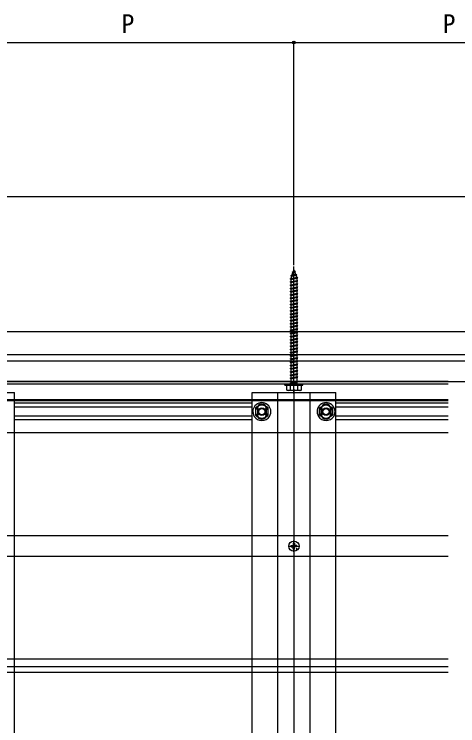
# Model space of a CAD drawing. Units: millimetres, scale not verified. Extents: x -875 to 875, y -1304 to 1297.
# Drawn here: x -156 to 189, y -711 to -157 of the extents above; entities that cross this region are included whole.
import ezdxf
from ezdxf.enums import TextEntityAlignment as Align

# ---------------------------------------------------------------- set-up
doc = ezdxf.new("R2010")
doc.units = ezdxf.units.MM
doc.header["$LTSCALE"] = 8
for name, color, linetype in [('0-5_YKK_12', 2, 'Continuous'), ('0-6_YKK_13', 4, 'Continuous'), ('0-8_YKK_D', 6, 'Continuous'), ('0-A_YSS_K', 3, 'Continuous')]:
    doc.layers.add(name, color=color, linetype=linetype)
doc.styles.add('ＭＳ ゴシック', font='')
doc.styles.get('ＭＳ ゴシック').set_extended_font_data('MS Gothic')

msp = doc.modelspace()

# ---------------------------------------------------------------- linework, layer by layer
at = {"layer": '0-5_YKK_12'}
for p, q in [((181.5, -443.2), (-320, -443.2)), ((181.5, -443.2), (-306, -443.2)), ((181.5, -445.2), (-306, -445.2)), ((-221, -451.7), (-156, -451.7)), ((-156, -1003.7), (-156, -451.7)), ((29, -451.7), (94, -451.7)), ((29, -1003.7), (29, -451.7)), ((49, -1003.7), (49, -451.7)), ((61.5, -449.2), (61.5, -1006.2)), ((74, -1003.7), (74, -451.7)), ((94, -1003.7), (94, -451.7)), ((181.5, -458.2), (-320, -458.2)), ((29, -460.2), (-156, -460.2)), ((29, -463.2), (-156, -463.2)), ((33, -464.2), (33, -469.2)), ((40, -464.2), (40, -469.2)), ((83, -464.2), (83, -469.2)), ((90, -464.2), (90, -469.2)), ((181.5, -460.2), (94, -460.2)), ((181.5, -463.2), (94, -463.2)), ((29, -470.2), (-156, -470.2)), ((181.5, -470.2), (94, -470.2)), ((29, -473.2), (-156, -473.2)), ((181.5, -473.2), (94, -473.2)), ((181.5, -483.2), (-320, -483.2))]:
    msp.add_line(p, q, dxfattribs=at)
for centre, start, end in [((36.5, -464.2), 0, 180), ((86.5, -464.2), 0, 180), ((36.5, -469.2), 180, 0), ((86.5, -469.2), 180, 0)]:
    msp.add_arc(centre, 3.5, start, end, dxfattribs=at)
at = {"layer": '0-6_YKK_13'}
for p, q in [((61.5, -452.7), (61.5, -353.7)), ((59.187, -360.614), (63.622, -360.06)), ((59.187, -360.614), (60.102, -360.261)), ((60.086, -358.002), (61.034, -357.554)), ((60.086, -358.002), (62.797, -357.663)), ((60.086, -358.002), (60.754, -358.366)), ((60.102, -360.261), (60.754, -358.366)), ((60.102, -360.261), (62.699, -359.683)), ((60.754, -358.366), (62.14, -358.058)), ((61.034, -357.554), (61.5, -356.2)), ((61.034, -357.554), (61.9, -357.361)), ((61.5, -356.2), (61.9, -357.361)), ((62.797, -357.663), (61.9, -357.361)), ((62.797, -357.663), (62.14, -358.058)), ((62.14, -358.058), (62.699, -359.683)), ((63.622, -360.06), (62.699, -359.683)), ((63.622, -360.06), (62.939, -360.38)), ((58.5, -363.2), (64.5, -362.45)), ((58.5, -365.7), (64.5, -364.95)), ((59.187, -360.614), (59.822, -361.073)), ((59.25, -362.734), (59.822, -361.073)), ((59.25, -362.95), (63.75, -361.95)), ((59.25, -362.95), (59.25, -362.734)), ((59.25, -365.45), (59.25, -363.7)), ((59.25, -365.45), (63.75, -364.45)), ((59.822, -361.073), (62.939, -360.38)), ((62.939, -360.38), (63.499, -362.006)), ((63.739, -362.702), (63.75, -362.734)), ((63.75, -362.734), (63.75, -364.45)), ((63.75, -365.2), (63.75, -366.95)), ((58.5, -368.2), (64.5, -367.45)), ((58.5, -370.7), (64.5, -369.95)), ((59.25, -367.95), (59.25, -366.2)), ((59.25, -367.95), (63.75, -366.95)), ((59.25, -370.45), (59.25, -368.7)), ((59.25, -370.45), (63.75, -369.45)), ((59.25, -372.95), (59.25, -371.2)), ((63.75, -367.7), (63.75, -369.45)), ((63.75, -370.2), (63.75, -371.95)), ((58.5, -373.2), (64.5, -372.45)), ((58.5, -375.7), (64.5, -374.95)), ((59.25, -372.95), (63.75, -371.95)), ((59.25, -375.45), (63.75, -374.45)), ((59.25, -377.95), (59.25, -376.2)), ((63.75, -372.7), (63.75, -374.45)), ((63.75, -375.2), (63.75, -376.95)), ((58.5, -378.2), (64.5, -377.45)), ((58.5, -380.7), (64.5, -379.95)), ((58.5, -383.2), (64.5, -382.45)), ((59.25, -377.95), (63.75, -376.95)), ((59.25, -380.45), (63.75, -379.45)), ((59.25, -382.95), (59.25, -381.2)), ((59.25, -382.95), (63.75, -381.95)), ((63.75, -377.7), (63.75, -379.45)), ((63.75, -380.2), (63.75, -381.95)), ((58.5, -385.7), (64.5, -384.95)), ((58.5, -388.2), (64.5, -387.45)), ((59.25, -385.45), (59.25, -383.7)), ((59.25, -385.45), (63.75, -384.45)), ((59.25, -387.95), (59.25, -386.2)), ((59.25, -387.95), (63.75, -386.95)), ((63.75, -382.7), (63.75, -384.45)), ((63.75, -385.2), (63.75, -386.95)), ((63.75, -387.7), (63.75, -389.45)), ((58.5, -390.7), (64.5, -389.95)), ((58.5, -393.2), (64.5, -392.45)), ((59.25, -390.45), (59.25, -388.7)), ((59.25, -390.45), (63.75, -389.45)), ((59.25, -392.95), (59.25, -391.2)), ((59.25, -392.95), (63.75, -391.95)), ((63.75, -390.2), (63.75, -391.95)), ((63.75, -392.7), (63.75, -394.45)), ((58.5, -395.7), (64.5, -394.95)), ((58.5, -398.2), (64.5, -397.45)), ((59.25, -395.45), (59.25, -393.7)), ((59.25, -395.45), (63.75, -394.45)), ((59.25, -397.95), (59.25, -396.2)), ((59.25, -397.95), (63.75, -396.95)), ((63.75, -395.2), (63.75, -396.95)), ((63.75, -397.7), (63.75, -399.45)), ((58.5, -400.7), (64.5, -399.95)), ((58.5, -403.2), (64.5, -402.45)), ((59.25, -400.45), (63.75, -399.45)), ((59.25, -402.95), (59.25, -401.2)), ((59.25, -402.95), (63.75, -401.95)), ((59.25, -405.45), (63.75, -404.45)), ((63.75, -400.2), (63.75, -401.95)), ((63.75, -402.7), (63.75, -404.45)), ((58.5, -405.7), (64.5, -404.95)), ((58.5, -408.2), (64.5, -407.45)), ((58.5, -410.7), (64.5, -409.95)), ((59.25, -407.95), (59.25, -406.2)), ((59.25, -407.95), (63.75, -406.95)), ((59.25, -410.45), (59.25, -408.7)), ((59.25, -410.45), (63.75, -409.45)), ((63.75, -405.2), (63.75, -406.95)), ((63.75, -407.7), (63.75, -409.45)), ((58.5, -413.2), (64.5, -412.45)), ((58.5, -415.7), (64.5, -414.95)), ((59.25, -412.95), (59.25, -411.2)), ((59.25, -412.95), (63.75, -411.95)), ((59.25, -415.45), (59.25, -413.7)), ((59.25, -415.45), (63.75, -414.45)), ((63.75, -410.2), (63.75, -411.95)), ((63.75, -412.7), (63.75, -414.45)), ((63.75, -415.2), (63.75, -416.95)), ((58.5, -418.2), (64.5, -417.45)), ((58.5, -420.7), (64.5, -419.95)), ((59.25, -417.95), (59.25, -416.2)), ((59.25, -417.95), (63.75, -416.95)), ((59.25, -420.45), (59.25, -418.7)), ((59.25, -420.45), (63.75, -419.45)), ((59.25, -422.95), (59.25, -421.2)), ((63.75, -417.7), (63.75, -419.45)), ((63.75, -420.2), (63.75, -421.95)), ((58.5, -423.2), (64.5, -422.45)), ((58.5, -425.7), (64.5, -424.95)), ((59.25, -422.95), (63.75, -421.95)), ((59.25, -425.45), (59.25, -423.7)), ((59.25, -425.45), (63.75, -424.45)), ((59.25, -427.95), (59.25, -426.2)), ((63.75, -422.7), (63.75, -424.45)), ((63.75, -425.2), (63.75, -426.95)), ((58.5, -428.2), (64.5, -427.45)), ((58.5, -430.7), (64.5, -429.95)), ((59.25, -427.95), (63.75, -426.95)), ((59.25, -430.45), (59.25, -428.7)), ((59.25, -430.45), (63.75, -429.45)), ((59.25, -432.95), (59.25, -431.2)), ((59.25, -432.95), (63.75, -431.95)), ((63.75, -427.7), (63.75, -429.45)), ((63.75, -430.2), (63.75, -431.95)), ((58.5, -433.2), (64.5, -432.45)), ((58.5, -435.7), (64.5, -434.95)), ((58.5, -438.2), (64.5, -437.45)), ((59.25, -435.45), (59.25, -433.7)), ((59.25, -435.45), (63.75, -434.45)), ((59.25, -437.95), (59.25, -436.2)), ((59.25, -437.95), (63.75, -436.95)), ((59.25, -438.7), (63.75, -437.7)), ((63.75, -432.7), (63.75, -434.45)), ((63.75, -435.2), (63.75, -436.95)), ((64.5, -437.45), (63.75, -436.95)), ((63.75, -437.7), (64.5, -437.45)), ((63.75, -437.7), (63.75, -439.45)), ((58.5, -438.2), (59.25, -437.95)), ((59.25, -438.7), (58.5, -438.2)), ((58.5, -440.7), (64.5, -439.95)), ((59.25, -440.45), (59.25, -438.7)), ((59.25, -440.45), (63.75, -439.45)), ((59.25, -444.2), (59.25, -441.2)), ((63.75, -440.2), (63.75, -444.2)), ((54.5, -445.2), (68.5, -445.2)), ((54.5, -446.2), (54.5, -445.2)), ((54.5, -446.2), (68.5, -446.2)), ((55.75, -446.2), (55.75, -449.769)), ((55.75, -446.2), (67.25, -446.2)), ((58.613, -446.2), (58.613, -449.753)), ((58.9, -444.2), (64.1, -444.2)), ((58.9, -444.7), (58.9, -444.2)), ((58.9, -444.7), (64.1, -444.7)), ((59.25, -445.2), (59.25, -444.7)), ((63.75, -445.2), (63.75, -444.7)), ((64.1, -444.7), (64.1, -444.2)), ((64.387, -446.2), (64.387, -449.753)), ((67.25, -449.769), (67.25, -446.2)), ((68.5, -446.2), (68.5, -445.2)), ((56.5, -450.2), (55.75, -449.767)), ((66.5, -450.2), (56.5, -450.2)), ((66.5, -450.2), (67.25, -449.767)), ((181.5, -457.534), (-295.5, -457.534)), ((31.5, -464.835), (31.5, -469.587)), ((41.5, -463.813), (36.5, -460.926)), ((41.5, -464.708), (41.5, -463.813)), ((41.5, -464.835), (41.5, -463.813)), ((41.5, -469.587), (41.5, -464.708)), ((41.5, -469.587), (41.5, -464.835)), ((81.5, -463.813), (86.5, -460.926)), ((81.5, -464.708), (81.5, -463.813)), ((81.5, -464.835), (81.5, -463.813)), ((81.5, -469.587), (81.5, -464.708)), ((81.5, -469.587), (81.5, -464.835)), ((91.5, -464.835), (91.5, -469.587)), ((31.5, -469.587), (31.862, -469.796)), ((31.5, -469.587), (32.017, -469.885)), ((32.017, -469.885), (36.5, -472.474)), ((36.5, -472.474), (40.983, -469.885)), ((40.983, -469.885), (41.5, -469.587)), ((41.11, -469.812), (41.5, -469.587)), ((81.89, -469.812), (81.5, -469.587)), ((82.017, -469.885), (81.5, -469.587)), ((86.5, -472.474), (82.017, -469.885)), ((90.983, -469.885), (86.5, -472.474)), ((91.5, -469.587), (90.983, -469.885)), ((91.5, -469.587), (91.138, -469.796)), ((60.981, -570.397), (60.88, -570.914)), ((61, -569.289), (60.981, -570.397)), ((61.5, -575.934), (61.5, -567.134)), ((62, -569.289), (62.019, -570.397)), ((62.019, -570.397), (62.12, -570.914)), ((57.1, -571.534), (65.9, -571.534)), ((59.255, -571.034), (60.363, -571.014)), ((59.255, -572.034), (60.363, -572.053)), ((60.363, -571.014), (60.88, -570.914)), ((60.363, -572.053), (60.88, -572.154)), ((60.981, -572.671), (60.88, -572.154)), ((61, -573.779), (60.981, -572.671)), ((62, -573.779), (62.019, -572.671)), ((62.019, -572.671), (62.12, -572.154)), ((62.637, -571.014), (62.12, -570.914)), ((62.637, -572.053), (62.12, -572.154)), ((63.745, -571.034), (62.637, -571.014)), ((63.745, -572.034), (62.637, -572.053))]:
    msp.add_line(p, q, dxfattribs=at)
for points in [[(59.25, -363.7), (58.5, -363.2), (59.25, -362.95)], [(59.25, -366.2), (58.5, -365.7), (59.25, -365.45)], [(59.25, -363.7), (63.75, -362.7), (64.5, -362.45), (63.75, -361.95)], [(59.25, -366.2), (63.75, -365.2), (64.5, -364.95), (63.75, -364.45)], [(59.25, -368.7), (58.5, -368.2), (59.25, -367.95)], [(59.25, -371.2), (58.5, -370.7), (59.25, -370.45)], [(59.25, -368.7), (63.75, -367.7), (64.5, -367.45), (63.75, -366.95)], [(59.25, -371.2), (63.75, -370.2), (64.5, -369.95), (63.75, -369.45)], [(59.25, -375.45), (59.25, -373.7), (58.5, -373.2), (59.25, -372.95)], [(59.25, -376.2), (58.5, -375.7), (59.25, -375.45)], [(59.25, -373.7), (63.75, -372.7), (64.5, -372.45), (63.75, -371.95)], [(59.25, -376.2), (63.75, -375.2), (64.5, -374.95), (63.75, -374.45)], [(59.25, -380.45), (59.25, -378.7), (58.5, -378.2), (59.25, -377.95)], [(59.25, -381.2), (58.5, -380.7), (59.25, -380.45)], [(59.25, -378.7), (63.75, -377.7), (64.5, -377.45), (63.75, -376.95)], [(59.25, -381.2), (63.75, -380.2), (64.5, -379.95), (63.75, -379.45)], [(59.25, -383.7), (63.75, -382.7), (64.5, -382.45), (63.75, -381.95)], [(59.25, -383.7), (58.5, -383.2), (59.25, -382.95)], [(59.25, -386.2), (58.5, -385.7), (59.25, -385.45)], [(59.25, -388.7), (58.5, -388.2), (59.25, -387.95)], [(59.25, -386.2), (63.75, -385.2), (64.5, -384.95), (63.75, -384.45)], [(59.25, -388.7), (63.75, -387.7), (64.5, -387.45), (63.75, -386.95)], [(59.25, -391.2), (58.5, -390.7), (59.25, -390.45)], [(59.25, -393.7), (58.5, -393.2), (59.25, -392.95)], [(59.25, -391.2), (63.75, -390.2), (64.5, -389.95), (63.75, -389.45)], [(59.25, -393.7), (63.75, -392.7), (64.5, -392.45), (63.75, -391.95)], [(59.25, -396.2), (58.5, -395.7), (59.25, -395.45)], [(59.25, -400.45), (59.25, -398.7), (58.5, -398.2), (59.25, -397.95)], [(59.25, -396.2), (63.75, -395.2), (64.5, -394.95), (63.75, -394.45)], [(59.25, -398.7), (63.75, -397.7), (64.5, -397.45), (63.75, -396.95)], [(59.25, -401.2), (58.5, -400.7), (59.25, -400.45)], [(59.25, -405.45), (59.25, -403.7), (58.5, -403.2), (59.25, -402.95)], [(59.25, -401.2), (63.75, -400.2), (64.5, -399.95), (63.75, -399.45)], [(59.25, -403.7), (63.75, -402.7), (64.5, -402.45), (63.75, -401.95)], [(59.25, -406.2), (63.75, -405.2), (64.5, -404.95), (63.75, -404.45)], [(59.25, -406.2), (58.5, -405.7), (59.25, -405.45)], [(59.25, -408.7), (58.5, -408.2), (59.25, -407.95)], [(59.25, -408.7), (63.75, -407.7), (64.5, -407.45), (63.75, -406.95)], [(59.25, -411.2), (63.75, -410.2), (64.5, -409.95), (63.75, -409.45)], [(59.25, -411.2), (58.5, -410.7), (59.25, -410.45)], [(59.25, -413.7), (58.5, -413.2), (59.25, -412.95)], [(59.25, -416.2), (58.5, -415.7), (59.25, -415.45)], [(59.25, -413.7), (63.75, -412.7), (64.5, -412.45), (63.75, -411.95)], [(59.25, -416.2), (63.75, -415.2), (64.5, -414.95), (63.75, -414.45)], [(59.25, -418.7), (58.5, -418.2), (59.25, -417.95)], [(59.25, -421.2), (58.5, -420.7), (59.25, -420.45)], [(59.25, -418.7), (63.75, -417.7), (64.5, -417.45), (63.75, -416.95)], [(59.25, -421.2), (63.75, -420.2), (64.5, -419.95), (63.75, -419.45)], [(59.25, -423.7), (58.5, -423.2), (59.25, -422.95)], [(59.25, -426.2), (58.5, -425.7), (59.25, -425.45)], [(59.25, -423.7), (63.75, -422.7), (64.5, -422.45), (63.75, -421.95)], [(59.25, -426.2), (63.75, -425.2), (64.5, -424.95), (63.75, -424.45)], [(59.25, -428.7), (58.5, -428.2), (59.25, -427.95)], [(59.25, -431.2), (58.5, -430.7), (59.25, -430.45)], [(59.25, -428.7), (63.75, -427.7), (64.5, -427.45), (63.75, -426.95)], [(59.25, -431.2), (63.75, -430.2), (64.5, -429.95), (63.75, -429.45)], [(59.25, -433.7), (63.75, -432.7), (64.5, -432.45), (63.75, -431.95)], [(59.25, -433.7), (58.5, -433.2), (59.25, -432.95)], [(59.25, -436.2), (58.5, -435.7), (59.25, -435.45)], [(59.25, -436.2), (63.75, -435.2), (64.5, -434.95), (63.75, -434.45)], [(59.25, -441.2), (58.5, -440.7), (59.25, -440.45)], [(59.25, -441.2), (63.75, -440.2), (64.5, -439.95), (63.75, -439.45)], [(36.5, -460.926), (31.5, -463.813), (31.5, -464.835)], [(86.5, -460.926), (91.5, -463.813), (91.5, -464.835)], [(181.5, -563.534), (-276, -563.534), (-295.5, -563.534)], [(181.5, -579.534), (-276, -579.534), (-295.5, -579.534)], [(181.5, -659.534), (-276, -659.534), (-295.5, -659.534)], [(181.5, -665.534), (-276, -665.534), (-295.5, -665.534)], [(181.5, -670.034), (-276, -670.034), (-295.5, -670.034)]]:
    msp.add_lwpolyline(points, dxfattribs=at)
for centre, radius in [((36.5, -466.7), 3), ((36.5, -466.7), 2.4), ((86.5, -466.7), 3), ((86.5, -466.7), 2.4), ((61.5, -571.534), 4), ((63.621, -573.655), 0.3)]:
    msp.add_circle(centre, radius, dxfattribs=at)
for centre, radius, start, end in [((57.17, -447.644), 2.556, 236.25178, 304.38425), ((61.5, -440.647), 9.553, 252.41205, 287.58795), ((65.83, -447.644), 2.556, 235.61575, 303.74822), ((36.5, -466.7), 7, 10.52433, 169.47567), ((86.5, -466.7), 7, 10.52433, 169.47567), ((36.5, -466.7), 7, 169.47567, 212.11583), ((36.5, -466.7), 5, 156.8676, 217.3832), ((36.5, -466.7), 5, 156.8676, 217.3832), ((36.5, -466.7), 5, 23.1324, 156.8676), ((36.5, -466.7), 5, 23.1324, 156.8676), ((36.5, -466.7), 5, 322.6168, 23.1324), ((36.5, -466.7), 5, 322.6168, 23.1324), ((36.5, -466.7), 7, 327.88417, 10.52433), ((86.5, -466.7), 7, 169.47567, 212.11583), ((86.5, -466.7), 5, 156.8676, 217.3832), ((86.5, -466.7), 5, 156.8676, 217.3832), ((86.5, -466.7), 5, 23.1324, 156.8676), ((86.5, -466.7), 5, 23.1324, 156.8676), ((86.5, -466.7), 5, 322.6168, 23.1324), ((86.5, -466.7), 5, 322.6168, 23.1324), ((86.5, -466.7), 7, 327.88417, 10.52433), ((36.5, -466.7), 7, 212.11583, 327.88417), ((36.5, -466.7), 5, 217.3832, 322.6168), ((36.5, -466.7), 5, 217.3832, 322.6168), ((86.5, -466.7), 7, 212.11583, 327.88417), ((86.5, -466.7), 5, 217.3832, 322.6168), ((86.5, -466.7), 5, 217.3832, 322.6168), ((61.5, -571.534), 2.3, 77.44414, 102.55586), ((61.5, -571.534), 2.3, 167.44414, 192.55586), ((61.5, -571.534), 2.3, 257.44414, 282.55586), ((61.5, -571.534), 2.3, 347.44414, 12.55586)]:
    msp.add_arc(centre, radius, start, end, dxfattribs=at)
at = {"layer": '0-8_YKK_D'}
for p, q in [((-188.5, -179.2), (61.5, -179.2)), ((61.5, -352.7), (61.5, -178.2)), ((61.5, -352.7), (61.5, -178.2)), ((61.5, -179.2), (311.5, -179.2))]:
    msp.add_line(p, q, dxfattribs=at)
msp.add_circle((61.5, -179.2), 1.075, dxfattribs=at)
msp.add_circle((61.5, -179.2), 1.075, dxfattribs=at)
at = {"layer": '0-A_YSS_K'}
for p, q in [((-475, -299.2), (699, -299.2)), ((-475, -404.2), (699, -404.2)), ((-352, -422.2), (699, -422.2)), ((-347, -427.2), (699, -427.2)), ((-331, -443.2), (699, -443.2))]:
    msp.add_line(p, q, dxfattribs=at)

# ---------------------------------------------------------------- texts
at = {"layer": '0-8_YKK_D', "style": 'ＭＳ ゴシック'}
for p in [(-72.705, -176.2), (177.295, -176.2)]:
    msp.add_text('P', height=14.66, dxfattribs=at).set_placement(p, align=Align.BOTTOM_LEFT)

doc.saveas('drawing.dxf')
